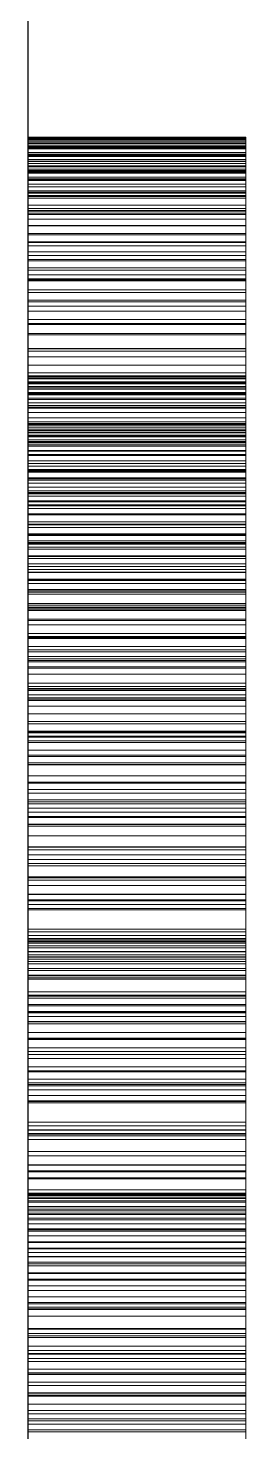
# Model space of a CAD drawing. Header units: millimetres. Extents: x 10 to 317, y 32 to 137.
# Drawn here: x 10 to 10.2, y 93.913 to 95.2 of the extents above; entities that cross this region are included whole.
import ezdxf

# ---------------------------------------------------------------- set-up
doc = ezdxf.new("R2010")
doc.units = ezdxf.units.MM
doc.linetypes.add('WP_HIDDEN', pattern=[2.3, 1.5, -0.8])
doc.layers.add('HIDDEN', color=7, linetype='WP_HIDDEN', lineweight=13)
doc.layers.add('VISIBLE', color=7, linetype='CONTINUOUS', lineweight=25)

msp = doc.modelspace()

# ---------------------------------------------------------------- linework, layer by layer
at = {"layer": 'HIDDEN', "ltscale": 0.5}
for p, q in [((10, 95.1), (10, 95.09933)), ((10, 95.09938), (10, 95.1)), ((10, 95.1), (10, 95.09891)), ((10, 95.09803), (10, 95.1)), ((10, 95.1), (10.2, 95.1)), ((10, 95.09751), (10, 95.09938)), ((10, 95.09938), (10.2, 95.09938)), ((10, 95.09933), (10, 95.09731)), ((10, 95.09933), (10.2, 95.09933)), ((10, 95.09891), (10, 95.09564)), ((10, 95.09891), (10.2, 95.09891)), ((10, 95.0921), (10, 95.09803)), ((10, 95.09803), (10.2, 95.09803)), ((10, 95.09439), (10, 95.09751)), ((10, 95.09751), (10.2, 95.09751)), ((10, 95.09731), (10, 95.09396)), ((10, 95.09731), (10.2, 95.09731)), ((10, 95.09564), (10, 95.09018)), ((10, 95.09564), (10.2, 95.09564)), ((10, 95.09003), (10, 95.09439)), ((10, 95.09439), (10.2, 95.09439)), ((10, 95.09396), (10, 95.08925)), ((10, 95.09396), (10.2, 95.09396)), ((10.2, 95.09933), (10.2, 95.1)), ((10.2, 95.1), (10.2, 95.09938)), ((10.2, 95.1), (10.2, 95.09803)), ((10.2, 95.09891), (10.2, 95.1)), ((10.2, 95.09938), (10.2, 95.09751)), ((10.2, 95.09731), (10.2, 95.09933)), ((10.2, 95.09564), (10.2, 95.09891)), ((10.2, 95.09803), (10.2, 95.0921)), ((10.2, 95.09751), (10.2, 95.09439)), ((10.2, 95.09396), (10.2, 95.09731)), ((10.2, 95.09018), (10.2, 95.09564)), ((10.2, 95.09439), (10.2, 95.09003)), ((10.2, 95.08925), (10.2, 95.09396)), ((10, 95.08223), (10, 95.0921)), ((10, 95.0921), (10.2, 95.0921)), ((10, 95.09118), (10, 93.69506)), ((10, 95.09118), (10, 92.93674)), ((10, 93.70681), (10, 95.09118)), ((10, 95.09118), (10, 94.00073)), ((10, 93.63627), (10, 95.09118)), ((10, 95.09118), (10, 93.67889)), ((10, 95.09118), (10, 95.0899)), ((10, 95.09118), (10, 95.08925)), ((10, 95.09118), (10.2, 95.09118)), ((10, 95.09018), (10, 95.08255)), ((10, 95.09018), (10.2, 95.09018)), ((10, 95.08443), (10, 95.09003)), ((10, 95.09003), (10.2, 95.09003)), ((10, 95.0899), (10, 95.08604)), ((10, 95.0899), (10.2, 95.0899)), ((10, 95.08925), (10, 95.08321)), ((10, 95.08925), (10, 95.08347)), ((10, 95.08925), (10.2, 95.08925)), ((10, 95.08604), (10, 95.07961)), ((10, 95.08604), (10.2, 95.08604)), ((10, 95.07758), (10, 95.08443)), ((10, 95.08443), (10.2, 95.08443)), ((10, 95.08347), (10, 95.07913)), ((10, 95.08347), (10.2, 95.08347)), ((10, 95.08321), (10, 95.07582)), ((10, 95.08321), (10.2, 95.08321)), ((10, 95.08255), (10, 95.07273)), ((10, 95.08255), (10.2, 95.08255)), ((10, 95.0684), (10, 95.08223)), ((10, 95.08223), (10.2, 95.08223)), ((10.2, 95.0921), (10.2, 95.08223)), ((10.2, 95.09118), (10.2, 93.69506)), ((10.2, 95.09118), (10.2, 92.93674)), ((10.2, 93.67889), (10.2, 95.09118)), ((10.2, 95.09118), (10.2, 93.70681)), ((10.2, 95.09118), (10.2, 93.63627)), ((10.2, 94.00073), (10.2, 95.09118)), ((10.2, 95.0899), (10.2, 95.09118)), ((10.2, 95.08925), (10.2, 95.09118)), ((10.2, 95.08255), (10.2, 95.09018)), ((10.2, 95.09003), (10.2, 95.08443)), ((10.2, 95.08604), (10.2, 95.0899)), ((10.2, 95.08321), (10.2, 95.08925)), ((10.2, 95.08347), (10.2, 95.08925)), ((10.2, 95.07961), (10.2, 95.08604)), ((10.2, 95.08443), (10.2, 95.07758)), ((10.2, 95.07913), (10.2, 95.08347)), ((10.2, 95.07582), (10.2, 95.08321)), ((10.2, 95.07273), (10.2, 95.08255)), ((10.2, 95.08223), (10.2, 95.0684)), ((10, 95.07961), (10, 95.07061)), ((10, 95.07961), (10.2, 95.07961)), ((10, 95.07913), (10, 95.07382)), ((10, 95.07913), (10.2, 95.07913)), ((10, 95.06948), (10, 95.07758)), ((10, 95.07758), (10.2, 95.07758)), ((10, 95.07582), (10, 95.06709)), ((10, 95.07582), (10.2, 95.07582)), ((10, 95.07382), (10, 95.06755)), ((10, 95.07382), (10.2, 95.07382)), ((10, 95.07273), (10, 95.06073)), ((10, 95.07273), (10.2, 95.07273)), ((10, 95.07061), (10, 95.06325)), ((10, 95.07061), (10.2, 95.07061)), ((10, 95.06014), (10, 95.06948)), ((10, 95.06948), (10.2, 95.06948)), ((10, 95.05063), (10, 95.0684)), ((10, 95.0684), (10.2, 95.0684)), ((10, 95.06755), (10, 95.06032)), ((10, 95.06755), (10.2, 95.06755)), ((10.2, 95.07061), (10.2, 95.07961)), ((10.2, 95.07382), (10.2, 95.07913)), ((10.2, 95.07758), (10.2, 95.06948)), ((10.2, 95.06709), (10.2, 95.07582)), ((10.2, 95.06755), (10.2, 95.07382)), ((10.2, 95.06073), (10.2, 95.07273)), ((10.2, 95.06325), (10.2, 95.07061)), ((10.2, 95.06948), (10.2, 95.06014)), ((10.2, 95.0684), (10.2, 95.05063)), ((10.2, 95.06032), (10.2, 95.06755)), ((10, 95.06709), (10, 95.05701)), ((10, 95.06709), (10.2, 95.06709)), ((10, 95.06325), (10, 95.0544)), ((10, 95.06325), (10.2, 95.06325)), ((10, 95.06179), (10, 94.80902)), ((10, 93.95518), (10, 95.06179)), ((10, 95.06179), (10.2, 95.06179)), ((10, 95.06073), (10, 95.04655)), ((10, 95.06073), (10.2, 95.06073)), ((10, 95.06032), (10, 95.04859)), ((10, 95.06032), (10.2, 95.06032)), ((10, 95.04955), (10, 95.06014)), ((10, 95.06014), (10.2, 95.06014)), ((10, 95.05701), (10, 95.0456)), ((10, 95.05701), (10.2, 95.05701)), ((10.2, 95.05701), (10.2, 95.06709)), ((10.2, 95.0544), (10.2, 95.06325)), ((10.2, 95.06179), (10.2, 93.95518)), ((10.2, 94.80902), (10.2, 95.06179)), ((10.2, 95.04655), (10.2, 95.06073)), ((10.2, 95.04859), (10.2, 95.06032)), ((10.2, 95.06014), (10.2, 95.04955)), ((10.2, 95.0456), (10.2, 95.05701)), ((10, 95.0544), (10, 95.04405)), ((10, 95.0544), (10.2, 95.0544)), ((10, 95.02891), (10, 95.05063)), ((10, 95.05063), (10.2, 95.05063)), ((10, 95.03771), (10, 95.04955)), ((10, 95.04955), (10.2, 95.04955)), ((10, 95.04859), (10, 95.03469)), ((10, 95.04859), (10.2, 95.04859)), ((10, 95.04655), (10, 95.03019)), ((10, 95.04655), (10.2, 95.04655)), ((10, 95.0456), (10, 95.03283)), ((10, 95.0456), (10.2, 95.0456)), ((10, 95.04405), (10, 95.03221)), ((10, 95.04405), (10.2, 95.04405)), ((10.2, 95.04405), (10.2, 95.0544)), ((10.2, 95.05063), (10.2, 95.02891)), ((10.2, 95.04955), (10.2, 95.03771)), ((10.2, 95.03469), (10.2, 95.04859)), ((10.2, 95.03019), (10.2, 95.04655)), ((10.2, 95.03283), (10.2, 95.0456)), ((10.2, 95.03221), (10.2, 95.04405)), ((10, 95.02463), (10, 95.03771)), ((10, 95.03771), (10.2, 95.03771)), ((10, 95.03469), (10, 95.01864)), ((10, 95.03469), (10.2, 95.03469)), ((10, 95.03283), (10, 95.01873)), ((10, 95.03283), (10.2, 95.03283)), ((10, 95.03221), (10, 95.01888)), ((10, 95.03221), (10.2, 95.03221)), ((10, 95.03019), (10, 95.01178)), ((10, 95.03019), (10.2, 95.03019)), ((10, 95.00324), (10, 95.02891)), ((10, 95.02891), (10.2, 95.02891)), ((10.2, 95.03771), (10.2, 95.02463)), ((10.2, 95.01864), (10.2, 95.03469)), ((10.2, 95.01873), (10.2, 95.03283)), ((10.2, 95.01888), (10.2, 95.03221)), ((10.2, 95.01178), (10.2, 95.03019)), ((10.2, 95.02891), (10.2, 95.00324)), ((10, 95.01031), (10, 95.02463)), ((10, 95.02463), (10.2, 95.02463)), ((10, 95.01888), (10, 95.00406)), ((10, 95.01888), (10.2, 95.01888)), ((10, 95.01873), (10, 95.00328)), ((10, 95.01873), (10.2, 95.01873)), ((10, 95.01864), (10, 95.00043)), ((10, 95.01864), (10.2, 95.01864)), ((10.2, 95.02463), (10.2, 95.01031)), ((10.2, 95.00406), (10.2, 95.01888)), ((10.2, 95.00328), (10.2, 95.01873)), ((10.2, 95.00043), (10.2, 95.01864)), ((10, 95.01178), (10, 94.99143)), ((10, 95.01178), (10.2, 95.01178)), ((10, 94.99474), (10, 95.01031)), ((10, 95.01031), (10.2, 95.01031)), ((10, 95.00406), (10, 94.98775)), ((10, 95.00406), (10.2, 95.00406)), ((10, 95.00328), (10, 94.98649)), ((10, 95.00328), (10.2, 95.00328)), ((10, 94.97361), (10, 95.00324)), ((10, 95.00324), (10.2, 95.00324)), ((10.2, 94.99143), (10.2, 95.01178)), ((10.2, 95.01031), (10.2, 94.99474)), ((10.2, 94.98775), (10.2, 95.00406)), ((10.2, 94.98649), (10.2, 95.00328)), ((10.2, 95.00324), (10.2, 94.97361)), ((10, 95.00043), (10, 94.98007)), ((10, 95.00043), (10.2, 95.00043)), ((10, 94.97792), (10, 94.99474)), ((10, 94.99474), (10.2, 94.99474)), ((10, 94.99143), (10, 94.96916)), ((10, 94.99143), (10.2, 94.99143)), ((10.2, 94.98007), (10.2, 95.00043)), ((10.2, 94.99474), (10.2, 94.97792)), ((10.2, 94.96916), (10.2, 94.99143)), ((10, 94.98775), (10, 94.96994)), ((10, 94.98775), (10.2, 94.98775)), ((10, 94.98649), (10, 94.96836)), ((10, 94.98649), (10.2, 94.98649)), ((10, 94.98007), (10, 94.95754)), ((10, 94.98007), (10.2, 94.98007)), ((10, 94.95986), (10, 94.97792)), ((10, 94.97792), (10.2, 94.97792)), ((10.2, 94.96994), (10.2, 94.98775)), ((10.2, 94.96836), (10.2, 94.98649)), ((10.2, 94.95754), (10.2, 94.98007)), ((10.2, 94.97792), (10.2, 94.95986)), ((10, 94.94035), (10, 94.97361)), ((10, 94.97361), (10.2, 94.97361)), ((10, 94.96994), (10, 94.95046)), ((10, 94.96994), (10.2, 94.96994)), ((10, 94.96916), (10, 94.94496)), ((10, 94.96916), (10.2, 94.96916)), ((10, 94.96836), (10, 94.94888)), ((10, 94.96836), (10.2, 94.96836)), ((10.2, 94.97361), (10.2, 94.94035)), ((10.2, 94.95046), (10.2, 94.96994)), ((10.2, 94.94496), (10.2, 94.96916)), ((10.2, 94.94888), (10.2, 94.96836)), ((10, 94.94055), (10, 94.95986)), ((10, 94.95986), (10.2, 94.95986)), ((10, 94.95754), (10, 94.93286)), ((10, 94.95754), (10.2, 94.95754)), ((10.2, 94.95986), (10.2, 94.94055)), ((10.2, 94.93286), (10.2, 94.95754)), ((10, 94.95046), (10, 94.92911)), ((10, 94.95046), (10.2, 94.95046)), ((10, 94.94888), (10, 94.92806)), ((10, 94.94888), (10.2, 94.94888)), ((10, 94.94496), (10, 94.91883)), ((10, 94.94496), (10.2, 94.94496)), ((10, 94.92005), (10, 94.94055)), ((10, 94.94055), (10.2, 94.94055)), ((10, 94.90376), (10, 94.94035)), ((10, 94.94035), (10.2, 94.94035)), ((10.2, 94.92911), (10.2, 94.95046)), ((10.2, 94.92806), (10.2, 94.94888)), ((10.2, 94.91883), (10.2, 94.94496)), ((10.2, 94.94055), (10.2, 94.92005)), ((10.2, 94.94035), (10.2, 94.90376)), ((10, 94.93286), (10, 94.90601)), ((10, 94.93286), (10.2, 94.93286)), ((10, 94.92911), (10, 94.90591)), ((10, 94.92911), (10.2, 94.92911)), ((10, 94.92806), (10, 94.90624)), ((10, 94.92806), (10.2, 94.92806)), ((10.2, 94.90601), (10.2, 94.93286)), ((10.2, 94.90591), (10.2, 94.92911)), ((10.2, 94.90624), (10.2, 94.92806)), ((10, 94.89842), (10, 94.92005)), ((10, 94.92005), (10.2, 94.92005)), ((10, 94.91883), (10, 94.89076)), ((10, 94.91883), (10.2, 94.91883)), ((10.2, 94.92005), (10.2, 94.89842)), ((10.2, 94.89076), (10.2, 94.91883)), ((10, 94.90624), (10, 94.88378)), ((10, 94.90624), (10.2, 94.90624)), ((10, 94.90601), (10, 94.86876)), ((10, 94.90601), (10.2, 94.90601)), ((10, 94.90591), (10, 94.88085)), ((10, 94.90591), (10.2, 94.90591)), ((10, 94.86384), (10, 94.90376)), ((10, 94.90376), (10.2, 94.90376)), ((10.2, 94.88378), (10.2, 94.90624)), ((10.2, 94.86876), (10.2, 94.90601)), ((10.2, 94.88085), (10.2, 94.90591)), ((10.2, 94.90376), (10.2, 94.86384)), ((10, 94.87566), (10, 94.89842)), ((10, 94.89842), (10.2, 94.89842)), ((10, 94.89076), (10, 94.86078)), ((10, 94.89076), (10.2, 94.89076)), ((10.2, 94.89842), (10.2, 94.87566)), ((10.2, 94.86078), (10.2, 94.89076)), ((10, 94.88378), (10, 94.86068)), ((10, 94.88378), (10.2, 94.88378)), ((10, 94.88103), (10, 94.87924)), ((10, 94.87934), (10, 94.88103)), ((10, 94.88103), (10.2, 94.88103)), ((10, 94.88103), (10, 94.88043)), ((10, 94.88035), (10, 94.88103)), ((10, 94.88085), (10, 94.85392)), ((10, 94.88085), (10.2, 94.88085)), ((10, 94.88043), (10, 94.87862)), ((10, 94.88043), (10.2, 94.88043)), ((10, 94.88035), (10.2, 94.88035)), ((10, 94.8783), (10, 94.88035)), ((10, 94.87428), (10, 94.87934)), ((10, 94.87934), (10.2, 94.87934)), ((10, 94.87924), (10, 94.87386)), ((10, 94.87924), (10.2, 94.87924)), ((10, 94.87862), (10, 94.8756)), ((10, 94.87862), (10.2, 94.87862)), ((10, 94.8783), (10.2, 94.8783)), ((10, 94.87488), (10, 94.8783)), ((10, 94.85177), (10, 94.87566)), ((10, 94.87566), (10.2, 94.87566)), ((10, 94.8756), (10, 94.87138)), ((10, 94.8756), (10.2, 94.8756)), ((10, 94.87488), (10.2, 94.87488)), ((10, 94.8701), (10, 94.87488)), ((10.2, 94.86068), (10.2, 94.88378)), ((10.2, 94.88103), (10.2, 94.87934)), ((10.2, 94.87924), (10.2, 94.88103)), ((10.2, 94.88043), (10.2, 94.88103)), ((10.2, 94.88103), (10.2, 94.88035)), ((10.2, 94.85392), (10.2, 94.88085)), ((10.2, 94.87862), (10.2, 94.88043)), ((10.2, 94.88035), (10.2, 94.8783)), ((10.2, 94.87934), (10.2, 94.87428)), ((10.2, 94.87386), (10.2, 94.87924)), ((10.2, 94.8756), (10.2, 94.87862)), ((10.2, 94.8783), (10.2, 94.87488)), ((10.2, 94.87566), (10.2, 94.85177)), ((10.2, 94.87138), (10.2, 94.8756)), ((10.2, 94.87488), (10.2, 94.8701)), ((10, 94.86584), (10, 94.87428)), ((10, 94.87428), (10.2, 94.87428)), ((10, 94.87386), (10, 94.86491)), ((10, 94.87386), (10.2, 94.87386)), ((10, 94.87138), (10, 94.86596)), ((10, 94.87138), (10.2, 94.87138)), ((10, 94.8701), (10.2, 94.8701)), ((10, 94.86395), (10, 94.8701)), ((10, 94.86876), (10, 94.829)), ((10, 94.86876), (10.2, 94.86876)), ((10, 94.86596), (10, 94.85933)), ((10, 94.86596), (10.2, 94.86596)), ((10, 94.85402), (10, 94.86584)), ((10, 94.86584), (10.2, 94.86584)), ((10, 94.86491), (10, 94.85237)), ((10, 94.86491), (10.2, 94.86491)), ((10, 94.86395), (10.2, 94.86395)), ((10, 94.85644), (10, 94.86395)), ((10, 94.82059), (10, 94.86384)), ((10, 94.86384), (10.2, 94.86384)), ((10.2, 94.87428), (10.2, 94.86584)), ((10.2, 94.86491), (10.2, 94.87386)), ((10.2, 94.86596), (10.2, 94.87138)), ((10.2, 94.8701), (10.2, 94.86395)), ((10.2, 94.829), (10.2, 94.86876)), ((10.2, 94.85933), (10.2, 94.86596)), ((10.2, 94.86584), (10.2, 94.85402)), ((10.2, 94.85237), (10.2, 94.86491)), ((10.2, 94.86395), (10.2, 94.85644)), ((10.2, 94.86384), (10.2, 94.82059)), ((10, 94.86078), (10, 94.82886)), ((10, 94.86078), (10.2, 94.86078)), ((10, 94.86068), (10, 94.83694)), ((10, 94.86068), (10.2, 94.86068)), ((10, 94.85933), (10, 94.85149)), ((10, 94.85933), (10.2, 94.85933)), ((10, 94.85644), (10.2, 94.85644)), ((10, 94.84756), (10, 94.85644)), ((10, 94.83883), (10, 94.85402)), ((10, 94.85402), (10.2, 94.85402)), ((10, 94.85392), (10, 94.82514)), ((10, 94.85392), (10.2, 94.85392)), ((10, 94.85237), (10, 94.83625)), ((10, 94.85237), (10.2, 94.85237)), ((10, 94.82675), (10, 94.85177)), ((10, 94.85177), (10.2, 94.85177)), ((10, 94.85149), (10, 94.84245)), ((10, 94.85149), (10.2, 94.85149)), ((10.2, 94.82886), (10.2, 94.86078)), ((10.2, 94.83694), (10.2, 94.86068)), ((10.2, 94.85149), (10.2, 94.85933)), ((10.2, 94.85644), (10.2, 94.84756)), ((10.2, 94.85402), (10.2, 94.83883)), ((10.2, 94.82514), (10.2, 94.85392)), ((10.2, 94.83625), (10.2, 94.85237)), ((10.2, 94.85177), (10.2, 94.82675)), ((10.2, 94.84245), (10.2, 94.85149)), ((10, 94.84756), (10.2, 94.84756)), ((10, 94.83731), (10, 94.84756)), ((10, 94.84245), (10, 94.8322)), ((10, 94.84245), (10.2, 94.84245)), ((10, 94.82027), (10, 94.83883)), ((10, 94.83883), (10.2, 94.83883)), ((10, 94.83731), (10.2, 94.83731)), ((10, 94.82569), (10, 94.83731)), ((10, 94.83694), (10, 94.81255)), ((10, 94.83694), (10.2, 94.83694)), ((10, 94.83694), (10, 94.06687)), ((10, 94.83575), (10, 94.83694)), ((10, 94.83694), (10, 93.19098)), ((10, 94.83625), (10, 94.83694)), ((10, 94.83625), (10, 94.81655)), ((10, 94.83625), (10.2, 94.83625)), ((10, 94.83419), (10, 94.83625)), ((10, 94.83575), (10.2, 94.83575)), ((10, 94.83216), (10, 94.83575)), ((10.2, 94.84756), (10.2, 94.83731)), ((10.2, 94.8322), (10.2, 94.84245)), ((10.2, 94.83883), (10.2, 94.82027)), ((10.2, 94.83731), (10.2, 94.82569)), ((10.2, 94.81255), (10.2, 94.83694)), ((10.2, 94.06687), (10.2, 94.83694)), ((10.2, 94.83694), (10.2, 94.83575)), ((10.2, 93.19098), (10.2, 94.83694)), ((10.2, 94.83694), (10.2, 94.83625)), ((10.2, 94.81655), (10.2, 94.83625)), ((10.2, 94.83625), (10.2, 94.83419)), ((10.2, 94.83575), (10.2, 94.83216)), ((10, 94.83419), (10.2, 94.83419)), ((10, 94.83074), (10, 94.83419)), ((10, 94.8322), (10, 94.82075)), ((10, 94.8322), (10.2, 94.8322)), ((10, 94.83216), (10.2, 94.83216)), ((10, 94.82619), (10, 94.83216)), ((10, 94.83106), (10, 94.69365)), ((10, 94.74436), (10, 94.83106)), ((10, 94.83106), (10.2, 94.83106)), ((10, 94.83074), (10.2, 94.83074)), ((10, 94.82592), (10, 94.83074)), ((10, 94.829), (10, 94.78673)), ((10, 94.829), (10.2, 94.829)), ((10, 94.82886), (10, 94.79508)), ((10, 94.82886), (10.2, 94.82886)), ((10, 94.8006), (10, 94.82675)), ((10, 94.82675), (10.2, 94.82675)), ((10, 94.82619), (10.2, 94.82619)), ((10, 94.82231), (10, 94.82619)), ((10, 94.82592), (10.2, 94.82592)), ((10, 94.81972), (10, 94.82592)), ((10, 94.82569), (10.2, 94.82569)), ((10, 94.81272), (10, 94.82569)), ((10, 94.82514), (10, 94.79449)), ((10, 94.82514), (10.2, 94.82514)), ((10.2, 94.83419), (10.2, 94.83074)), ((10.2, 94.82075), (10.2, 94.8322)), ((10.2, 94.83216), (10.2, 94.82619)), ((10.2, 94.69365), (10.2, 94.83106)), ((10.2, 94.83106), (10.2, 94.74436)), ((10.2, 94.83074), (10.2, 94.82592)), ((10.2, 94.78673), (10.2, 94.829)), ((10.2, 94.79508), (10.2, 94.82886)), ((10.2, 94.82675), (10.2, 94.8006)), ((10.2, 94.82619), (10.2, 94.82231)), ((10.2, 94.82592), (10.2, 94.81972)), ((10.2, 94.82569), (10.2, 94.81272)), ((10.2, 94.79449), (10.2, 94.82514)), ((10, 94.82231), (10.2, 94.82231)), ((10, 94.81784), (10, 94.82231)), ((10, 94.82075), (10, 94.80809)), ((10, 94.82075), (10.2, 94.82075)), ((10, 94.77401), (10, 94.82059)), ((10, 94.82059), (10.2, 94.82059)), ((10, 94.79833), (10, 94.82027)), ((10, 94.82027), (10.2, 94.82027)), ((10, 94.81972), (10.2, 94.81972)), ((10, 94.81214), (10, 94.81972)), ((10, 94.81784), (10.2, 94.81784)), ((10, 94.8091), (10, 94.81784)), ((10, 94.81655), (10, 94.79327)), ((10, 94.81655), (10.2, 94.81655)), ((10, 94.81272), (10.2, 94.81272)), ((10, 94.79837), (10, 94.81272)), ((10, 94.81255), (10, 94.78753)), ((10, 94.81255), (10.2, 94.81255)), ((10, 94.81214), (10.2, 94.81214)), ((10, 94.80319), (10, 94.81214)), ((10.2, 94.82231), (10.2, 94.81784)), ((10.2, 94.80809), (10.2, 94.82075)), ((10.2, 94.82059), (10.2, 94.77401)), ((10.2, 94.82027), (10.2, 94.79833)), ((10.2, 94.81972), (10.2, 94.81214)), ((10.2, 94.81784), (10.2, 94.8091)), ((10.2, 94.79327), (10.2, 94.81655)), ((10.2, 94.81272), (10.2, 94.79837)), ((10.2, 94.78753), (10.2, 94.81255)), ((10.2, 94.81214), (10.2, 94.80319)), ((10, 94.8091), (10.2, 94.8091)), ((10, 94.79832), (10, 94.8091)), ((10, 94.80902), (10, 94.22999)), ((10, 94.80902), (10.2, 94.80902)), ((10, 94.80809), (10, 94.79423)), ((10, 94.80809), (10.2, 94.80809)), ((10, 94.80319), (10.2, 94.80319)), ((10, 94.79285), (10, 94.80319)), ((10, 94.77332), (10, 94.8006)), ((10, 94.8006), (10.2, 94.8006)), ((10, 94.79837), (10.2, 94.79837)), ((10, 94.78266), (10, 94.79837)), ((10, 94.77301), (10, 94.79833)), ((10, 94.79833), (10.2, 94.79833)), ((10, 94.79832), (10.2, 94.79832)), ((10, 94.78549), (10, 94.79832)), ((10.2, 94.8091), (10.2, 94.79832)), ((10.2, 94.22999), (10.2, 94.80902)), ((10.2, 94.79423), (10.2, 94.80809)), ((10.2, 94.80319), (10.2, 94.79285)), ((10.2, 94.8006), (10.2, 94.77332)), ((10.2, 94.79837), (10.2, 94.78266)), ((10.2, 94.79833), (10.2, 94.77301)), ((10.2, 94.79832), (10.2, 94.78549)), ((10, 94.79508), (10, 94.75951)), ((10, 94.79508), (10.2, 94.79508)), ((10, 94.79449), (10, 94.76199)), ((10, 94.79449), (10.2, 94.79449)), ((10, 94.79423), (10, 94.77916)), ((10, 94.79423), (10.2, 94.79423)), ((10, 94.79327), (10, 94.7664)), ((10, 94.79327), (10.2, 94.79327)), ((10, 94.79285), (10.2, 94.79285)), ((10, 94.77555), (10, 94.79285)), ((10, 94.78753), (10, 94.76185)), ((10, 94.78753), (10.2, 94.78753)), ((10, 94.78673), (10, 94.74197)), ((10, 94.78673), (10.2, 94.78673)), ((10, 94.78549), (10.2, 94.78549)), ((10, 94.77062), (10, 94.78549)), ((10.2, 94.75951), (10.2, 94.79508)), ((10.2, 94.76199), (10.2, 94.79449)), ((10.2, 94.77916), (10.2, 94.79423)), ((10.2, 94.7664), (10.2, 94.79327)), ((10.2, 94.79285), (10.2, 94.77555)), ((10.2, 94.76185), (10.2, 94.78753)), ((10.2, 94.74197), (10.2, 94.78673)), ((10.2, 94.78549), (10.2, 94.77062)), ((10, 94.78266), (10.2, 94.78266)), ((10, 94.76558), (10, 94.78266)), ((10, 94.77916), (10, 94.76289)), ((10, 94.77916), (10.2, 94.77916)), ((10, 94.77555), (10.2, 94.77555)), ((10, 94.7545), (10, 94.77555)), ((10, 94.7241), (10, 94.77401)), ((10, 94.77401), (10.2, 94.77401)), ((10, 94.74491), (10, 94.77332)), ((10, 94.77332), (10.2, 94.77332)), ((10, 94.74524), (10, 94.77301)), ((10, 94.77301), (10.2, 94.77301)), ((10.2, 94.78266), (10.2, 94.76558)), ((10.2, 94.76289), (10.2, 94.77916)), ((10.2, 94.77555), (10.2, 94.7545)), ((10.2, 94.77401), (10.2, 94.7241)), ((10.2, 94.77332), (10.2, 94.74491)), ((10.2, 94.77301), (10.2, 94.74524)), ((10, 94.77062), (10.2, 94.77062)), ((10, 94.75371), (10, 94.77062)), ((10, 94.7664), (10, 94.73636)), ((10, 94.7664), (10.2, 94.7664)), ((10, 94.76558), (10.2, 94.76558)), ((10, 94.74713), (10, 94.76558)), ((10, 94.76289), (10, 94.72672)), ((10, 94.76289), (10.2, 94.76289)), ((10, 94.76199), (10, 94.72814)), ((10, 94.76199), (10.2, 94.76199)), ((10, 94.76185), (10, 94.73554)), ((10, 94.76185), (10.2, 94.76185)), ((10, 94.75951), (10, 94.72215)), ((10, 94.75951), (10.2, 94.75951)), ((10.2, 94.77062), (10.2, 94.75371)), ((10.2, 94.73636), (10.2, 94.7664)), ((10.2, 94.76558), (10.2, 94.74713)), ((10.2, 94.72672), (10.2, 94.76289)), ((10.2, 94.72814), (10.2, 94.76199)), ((10.2, 94.73554), (10.2, 94.76185)), ((10.2, 94.72215), (10.2, 94.75951)), ((10, 94.7545), (10.2, 94.7545)), ((10, 94.72972), (10, 94.7545)), ((10, 94.75371), (10.2, 94.75371)), ((10, 94.73476), (10, 94.75371)), ((10, 94.74713), (10.2, 94.74713)), ((10, 94.72732), (10, 94.74713)), ((10.2, 94.7545), (10.2, 94.72972)), ((10.2, 94.75371), (10.2, 94.73476)), ((10.2, 94.74713), (10.2, 94.72732)), ((10, 94.71593), (10, 94.74524)), ((10, 94.74524), (10.2, 94.74524)), ((10, 94.71536), (10, 94.74491)), ((10, 94.74491), (10.2, 94.74491)), ((10, 94.57829), (10, 94.74436)), ((10, 94.74436), (10.2, 94.74436)), ((10, 94.74197), (10, 94.6947)), ((10, 94.74197), (10.2, 94.74197)), ((10, 94.73636), (10, 94.70357)), ((10, 94.73636), (10.2, 94.73636)), ((10, 94.73554), (10, 94.70858)), ((10, 94.73554), (10.2, 94.73554)), ((10, 94.73476), (10.2, 94.73476)), ((10, 94.71376), (10, 94.73476)), ((10.2, 94.74524), (10.2, 94.71593)), ((10.2, 94.74491), (10.2, 94.71536)), ((10.2, 94.74436), (10.2, 94.57829)), ((10.2, 94.6947), (10.2, 94.74197)), ((10.2, 94.70357), (10.2, 94.73636)), ((10.2, 94.70858), (10.2, 94.73554)), ((10.2, 94.73476), (10.2, 94.71376)), ((10, 94.72972), (10.2, 94.72972)), ((10, 94.70119), (10, 94.72972)), ((10, 94.72814), (10, 94.69347)), ((10, 94.72814), (10.2, 94.72814)), ((10, 94.72732), (10.2, 94.72732)), ((10, 94.70615), (10, 94.72732)), ((10, 94.72672), (10, 94.7008)), ((10, 94.72672), (10.2, 94.72672)), ((10, 94.67086), (10, 94.7241)), ((10, 94.7241), (10.2, 94.7241)), ((10, 94.72215), (10, 94.683)), ((10, 94.72215), (10.2, 94.72215)), ((10.2, 94.72972), (10.2, 94.70119)), ((10.2, 94.69347), (10.2, 94.72814)), ((10.2, 94.72732), (10.2, 94.70615)), ((10.2, 94.7008), (10.2, 94.72672)), ((10.2, 94.7241), (10.2, 94.67086)), ((10.2, 94.683), (10.2, 94.72215)), ((10, 94.68508), (10, 94.71593)), ((10, 94.71593), (10.2, 94.71593)), ((10, 94.68469), (10, 94.71536)), ((10, 94.71536), (10.2, 94.71536)), ((10, 94.71376), (10.2, 94.71376)), ((10, 94.69071), (10, 94.71376)), ((10, 94.70858), (10, 94.68098)), ((10, 94.70858), (10.2, 94.70858)), ((10.2, 94.71593), (10.2, 94.68508)), ((10.2, 94.71536), (10.2, 94.68469)), ((10.2, 94.71376), (10.2, 94.69071)), ((10.2, 94.68098), (10.2, 94.70858)), ((10, 94.70615), (10.2, 94.70615)), ((10, 94.68289), (10, 94.70615)), ((10, 94.70357), (10, 94.66803)), ((10, 94.70357), (10.2, 94.70357)), ((10, 94.70119), (10.2, 94.70119)), ((10, 94.66891), (10, 94.70119)), ((10, 94.7008), (10, 94.67228)), ((10, 94.7008), (10.2, 94.7008)), ((10, 94.6947), (10, 94.64493)), ((10, 94.6947), (10.2, 94.6947)), ((10.2, 94.70615), (10.2, 94.68289)), ((10.2, 94.66803), (10.2, 94.70357)), ((10.2, 94.70119), (10.2, 94.66891)), ((10.2, 94.67228), (10.2, 94.7008)), ((10.2, 94.64493), (10.2, 94.6947)), ((10, 94.69365), (10, 94.57829)), ((10, 94.69365), (10.2, 94.69365)), ((10, 94.69347), (10, 94.65797)), ((10, 94.69347), (10.2, 94.69347)), ((10, 94.69071), (10.2, 94.69071)), ((10, 94.66604), (10, 94.69071)), ((10, 94.65269), (10, 94.68508)), ((10, 94.68508), (10.2, 94.68508)), ((10, 94.65288), (10, 94.68469)), ((10, 94.68469), (10.2, 94.68469)), ((10, 94.683), (10, 94.64206)), ((10, 94.683), (10.2, 94.683)), ((10, 94.68289), (10.2, 94.68289)), ((10, 94.65684), (10, 94.68289)), ((10.2, 94.57829), (10.2, 94.69365)), ((10.2, 94.65797), (10.2, 94.69347)), ((10.2, 94.69071), (10.2, 94.66604)), ((10.2, 94.68508), (10.2, 94.65269)), ((10.2, 94.68469), (10.2, 94.65288)), ((10.2, 94.64206), (10.2, 94.683)), ((10.2, 94.68289), (10.2, 94.65684)), ((10, 94.68098), (10, 94.65273)), ((10, 94.68098), (10.2, 94.68098)), ((10, 94.67228), (10, 94.64114)), ((10, 94.67228), (10.2, 94.67228)), ((10, 94.6143), (10, 94.67086)), ((10, 94.67086), (10.2, 94.67086)), ((10, 94.66891), (10.2, 94.66891)), ((10, 94.63289), (10, 94.66891)), ((10.2, 94.65273), (10.2, 94.68098)), ((10.2, 94.64114), (10.2, 94.67228)), ((10.2, 94.67086), (10.2, 94.6143)), ((10.2, 94.66891), (10.2, 94.63289)), ((10, 94.66803), (10, 94.62973)), ((10, 94.66803), (10.2, 94.66803)), ((10, 94.66647), (10, 93.69506)), ((10, 94.66647), (10.2, 94.66647)), ((10, 94.66604), (10.2, 94.66604)), ((10, 94.64015), (10, 94.66604)), ((10, 94.65797), (10, 94.62164)), ((10, 94.65797), (10.2, 94.65797)), ((10, 94.65684), (10.2, 94.65684)), ((10, 94.62801), (10, 94.65684)), ((10.2, 94.62973), (10.2, 94.66803)), ((10.2, 93.69506), (10.2, 94.66647)), ((10.2, 94.66604), (10.2, 94.64015)), ((10.2, 94.62164), (10.2, 94.65797)), ((10.2, 94.65684), (10.2, 94.62801)), ((10, 94.61994), (10, 94.65288)), ((10, 94.65288), (10.2, 94.65288)), ((10, 94.65273), (10, 94.62385)), ((10, 94.65273), (10.2, 94.65273)), ((10, 94.61876), (10, 94.65269)), ((10, 94.65269), (10.2, 94.65269)), ((10, 94.64493), (10, 94.59265)), ((10, 94.64493), (10.2, 94.64493)), ((10.2, 94.65288), (10.2, 94.61994)), ((10.2, 94.62385), (10.2, 94.65273)), ((10.2, 94.65269), (10.2, 94.61876)), ((10.2, 94.59265), (10.2, 94.64493)), ((10, 94.64206), (10, 94.59932)), ((10, 94.64206), (10.2, 94.64206)), ((10, 94.64114), (10, 94.60741)), ((10, 94.64114), (10.2, 94.64114)), ((10, 94.64015), (10.2, 94.64015)), ((10, 94.61304), (10, 94.64015)), ((10, 94.63289), (10.2, 94.63289)), ((10, 94.59314), (10, 94.63289)), ((10, 94.62973), (10, 94.58867)), ((10, 94.62973), (10.2, 94.62973)), ((10.2, 94.59932), (10.2, 94.64206)), ((10.2, 94.60741), (10.2, 94.64114)), ((10.2, 94.64015), (10.2, 94.61304)), ((10.2, 94.63289), (10.2, 94.59314)), ((10.2, 94.58867), (10.2, 94.62973)), ((10, 94.62801), (10.2, 94.62801)), ((10, 94.59638), (10, 94.62801)), ((10, 94.62385), (10, 94.59432)), ((10, 94.62385), (10.2, 94.62385)), ((10, 94.62164), (10, 94.58449)), ((10, 94.62164), (10.2, 94.62164)), ((10, 94.58588), (10, 94.61994)), ((10, 94.61994), (10.2, 94.61994)), ((10, 94.5833), (10, 94.61876)), ((10, 94.61876), (10.2, 94.61876)), ((10.2, 94.62801), (10.2, 94.59638)), ((10.2, 94.59432), (10.2, 94.62385)), ((10.2, 94.58449), (10.2, 94.62164)), ((10.2, 94.61994), (10.2, 94.58588)), ((10.2, 94.61876), (10.2, 94.5833)), ((10, 94.55373), (10, 94.6143)), ((10, 94.6143), (10.2, 94.6143)), ((10, 94.61304), (10.2, 94.61304)), ((10, 94.58472), (10, 94.61304)), ((10, 94.60741), (10, 94.57106)), ((10, 94.60741), (10.2, 94.60741)), ((10.2, 94.6143), (10.2, 94.55373)), ((10.2, 94.61304), (10.2, 94.58472)), ((10.2, 94.57106), (10.2, 94.60741)), ((10, 94.59932), (10, 94.5548)), ((10, 94.59932), (10.2, 94.59932)), ((10, 94.59638), (10.2, 94.59638)), ((10, 94.56197), (10, 94.59638)), ((10, 94.59432), (10, 94.56414)), ((10, 94.59432), (10.2, 94.59432)), ((10, 94.59314), (10.2, 94.59314)), ((10, 94.54963), (10, 94.59314)), ((10, 94.59265), (10, 94.53788)), ((10, 94.59265), (10.2, 94.59265)), ((10.2, 94.5548), (10.2, 94.59932)), ((10.2, 94.59638), (10.2, 94.56197)), ((10.2, 94.56414), (10.2, 94.59432)), ((10.2, 94.59314), (10.2, 94.54963)), ((10.2, 94.53788), (10.2, 94.59265)), ((10, 94.58867), (10, 94.54486)), ((10, 94.58867), (10.2, 94.58867)), ((10, 94.55068), (10, 94.58588)), ((10, 94.58588), (10.2, 94.58588)), ((10, 94.58472), (10.2, 94.58472)), ((10, 94.55518), (10, 94.58472)), ((10, 94.58449), (10, 94.54651)), ((10, 94.58449), (10.2, 94.58449)), ((10, 94.54629), (10, 94.5833)), ((10, 94.5833), (10.2, 94.5833)), ((10, 94.57829), (10, 92.93674)), ((10, 94.57829), (10.2, 94.57829)), ((10.2, 94.54486), (10.2, 94.58867)), ((10.2, 94.58588), (10.2, 94.55068)), ((10.2, 94.58472), (10.2, 94.55518)), ((10.2, 94.54651), (10.2, 94.58449)), ((10.2, 94.5833), (10.2, 94.54629)), ((10.2, 92.93674), (10.2, 94.57829)), ((10, 94.57106), (10, 94.53211)), ((10, 94.57106), (10.2, 94.57106)), ((10.2, 94.53211), (10.2, 94.57106)), ((10, 94.56414), (10, 94.53333)), ((10, 94.56414), (10.2, 94.56414)), ((10, 94.56197), (10.2, 94.56197)), ((10, 94.52476), (10, 94.56197)), ((10, 94.55518), (10.2, 94.55518)), ((10, 94.52442), (10, 94.55518)), ((10, 94.5548), (10, 94.50848)), ((10, 94.5548), (10.2, 94.5548)), ((10, 94.48851), (10, 94.55373)), ((10, 94.55373), (10.2, 94.55373)), ((10.2, 94.53333), (10.2, 94.56414)), ((10.2, 94.56197), (10.2, 94.52476)), ((10.2, 94.55518), (10.2, 94.52442)), ((10.2, 94.50848), (10.2, 94.5548)), ((10.2, 94.55373), (10.2, 94.48851)), ((10, 94.51435), (10, 94.55068)), ((10, 94.55068), (10.2, 94.55068)), ((10, 94.54963), (10.2, 94.54963)), ((10, 94.52633), (10, 94.54963)), ((10, 94.54651), (10, 94.5077)), ((10, 94.54651), (10.2, 94.54651)), ((10, 94.50775), (10, 94.54629)), ((10, 94.54629), (10.2, 94.54629)), ((10, 94.54486), (10, 94.49829)), ((10, 94.54486), (10.2, 94.54486)), ((10.2, 94.55068), (10.2, 94.51435)), ((10.2, 94.54963), (10.2, 94.52633)), ((10.2, 94.5077), (10.2, 94.54651)), ((10.2, 94.54629), (10.2, 94.50775)), ((10.2, 94.49829), (10.2, 94.54486)), ((10, 94.53788), (10, 94.48085)), ((10, 94.53788), (10.2, 94.53788)), ((10, 94.53333), (10, 94.50187)), ((10, 94.53333), (10.2, 94.53333)), ((10, 94.53211), (10, 94.49056)), ((10, 94.53211), (10.2, 94.53211)), ((10.2, 94.48085), (10.2, 94.53788)), ((10.2, 94.50187), (10.2, 94.53333)), ((10.2, 94.49056), (10.2, 94.53211)), ((10, 94.52633), (10.2, 94.52633)), ((10, 94.50181), (10, 94.52633)), ((10, 94.52476), (10.2, 94.52476)), ((10, 94.48477), (10, 94.52476)), ((10, 94.52442), (10.2, 94.52442)), ((10, 94.49244), (10, 94.52442)), ((10, 94.47689), (10, 94.51435)), ((10, 94.51435), (10.2, 94.51435)), ((10.2, 94.52633), (10.2, 94.50181)), ((10.2, 94.52476), (10.2, 94.48477)), ((10.2, 94.52442), (10.2, 94.49244)), ((10.2, 94.51435), (10.2, 94.47689)), ((10, 94.50848), (10, 94.45922)), ((10, 94.50848), (10.2, 94.50848)), ((10, 94.46999), (10, 94.50775)), ((10, 94.50775), (10.2, 94.50775)), ((10, 94.5077), (10, 94.46807)), ((10, 94.5077), (10.2, 94.5077)), ((10, 94.50187), (10, 94.46961)), ((10, 94.50187), (10.2, 94.50187)), ((10, 94.50181), (10.2, 94.50181)), ((10, 94.47607), (10, 94.50181)), ((10.2, 94.45922), (10.2, 94.50848)), ((10.2, 94.50775), (10.2, 94.46999)), ((10.2, 94.46807), (10.2, 94.5077)), ((10.2, 94.46961), (10.2, 94.50187)), ((10.2, 94.50181), (10.2, 94.47607)), ((10, 94.49829), (10, 94.44896)), ((10, 94.49829), (10.2, 94.49829)), ((10, 94.49244), (10.2, 94.49244)), ((10, 94.45925), (10, 94.49244)), ((10, 94.49056), (10, 94.44639)), ((10, 94.49056), (10.2, 94.49056)), ((10, 94.41862), (10, 94.48851)), ((10, 94.48851), (10.2, 94.48851)), ((10.2, 94.44896), (10.2, 94.49829)), ((10.2, 94.49244), (10.2, 94.45925)), ((10.2, 94.44639), (10.2, 94.49056)), ((10.2, 94.48851), (10.2, 94.41862)), ((10, 94.48477), (10.2, 94.48477)), ((10, 94.44198), (10, 94.48477)), ((10, 94.48085), (10, 94.42182)), ((10, 94.48085), (10.2, 94.48085)), ((10, 94.44896), (10, 94.47689)), ((10, 94.47689), (10.2, 94.47689)), ((10, 94.47607), (10.2, 94.47607)), ((10, 94.4491), (10, 94.47607)), ((10.2, 94.48477), (10.2, 94.44198)), ((10.2, 94.42182), (10.2, 94.48085)), ((10.2, 94.47689), (10.2, 94.44896)), ((10.2, 94.47607), (10.2, 94.4491)), ((10, 94.43165), (10, 94.46999)), ((10, 94.46999), (10.2, 94.46999)), ((10, 94.46961), (10, 94.43748)), ((10, 94.46961), (10.2, 94.46961)), ((10, 94.46807), (10, 94.43405)), ((10, 94.46807), (10.2, 94.46807)), ((10.2, 94.46999), (10.2, 94.43165)), ((10.2, 94.43748), (10.2, 94.46961)), ((10.2, 94.43405), (10.2, 94.46807)), ((10, 94.45925), (10.2, 94.45925)), ((10, 94.4139), (10, 94.45925)), ((10, 94.45922), (10, 94.40584)), ((10, 94.45922), (10.2, 94.45922)), ((10.2, 94.45925), (10.2, 94.4139)), ((10.2, 94.40584), (10.2, 94.45922)), ((10, 94.4491), (10.2, 94.4491)), ((10, 94.42091), (10, 94.4491)), ((10, 94.44896), (10.2, 94.44896)), ((10, 94.44639), (10, 94.39962)), ((10, 94.44639), (10.2, 94.44639)), ((10, 94.44198), (10.2, 94.44198)), ((10, 94.39641), (10, 94.44198)), ((10, 94.43748), (10, 94.4055)), ((10, 94.43748), (10.2, 94.43748)), ((10.2, 94.4491), (10.2, 94.42091)), ((10.2, 94.39962), (10.2, 94.44639)), ((10.2, 94.44198), (10.2, 94.39641)), ((10.2, 94.4055), (10.2, 94.43748)), ((10, 94.43405), (10, 94.40069)), ((10, 94.43405), (10.2, 94.43405)), ((10, 94.39274), (10, 94.43165)), ((10, 94.43165), (10.2, 94.43165)), ((10.2, 94.40069), (10.2, 94.43405)), ((10.2, 94.43165), (10.2, 94.39274)), ((10, 94.42182), (10, 94.3608)), ((10, 94.42182), (10.2, 94.42182)), ((10, 94.42091), (10.2, 94.42091)), ((10, 94.3915), (10, 94.42091)), ((10, 94.34407), (10, 94.41862)), ((10, 94.41862), (10.2, 94.41862)), ((10, 94.4139), (10.2, 94.4139)), ((10, 94.37117), (10, 94.4139)), ((10.2, 94.3608), (10.2, 94.42182)), ((10.2, 94.42091), (10.2, 94.3915)), ((10.2, 94.41862), (10.2, 94.34407)), ((10.2, 94.4139), (10.2, 94.37117)), ((10, 94.40584), (10, 94.34835)), ((10, 94.40584), (10.2, 94.40584)), ((10, 94.4055), (10, 94.37365)), ((10, 94.4055), (10.2, 94.4055)), ((10, 94.40069), (10, 94.36798)), ((10, 94.40069), (10.2, 94.40069)), ((10, 94.39962), (10, 94.35025)), ((10, 94.39962), (10.2, 94.39962)), ((10.2, 94.34835), (10.2, 94.40584)), ((10.2, 94.37365), (10.2, 94.4055)), ((10.2, 94.36798), (10.2, 94.40069)), ((10.2, 94.35025), (10.2, 94.39962)), ((10, 94.39641), (10.2, 94.39641)), ((10, 94.34804), (10, 94.39641)), ((10, 94.35326), (10, 94.39274)), ((10, 94.39274), (10.2, 94.39274)), ((10, 94.3915), (10.2, 94.3915)), ((10, 94.32901), (10, 94.3915)), ((10.2, 94.39641), (10.2, 94.34804)), ((10.2, 94.39274), (10.2, 94.35326)), ((10.2, 94.3915), (10.2, 94.32901)), ((10, 94.37365), (10, 94.34194)), ((10, 94.37365), (10.2, 94.37365)), ((10.2, 94.34194), (10.2, 94.37365)), ((10, 94.37117), (10.2, 94.37117)), ((10, 94.33105), (10, 94.37117)), ((10, 94.36798), (10, 94.33594)), ((10, 94.36798), (10.2, 94.36798)), ((10, 94.3652), (10, 94.36443)), ((10, 94.36308), (10, 94.3652)), ((10, 94.3652), (10.2, 94.3652)), ((10, 94.36443), (10, 94.36214)), ((10, 94.36443), (10.2, 94.36443)), ((10, 94.35675), (10, 94.36308)), ((10, 94.36308), (10.2, 94.36308)), ((10, 94.36214), (10, 94.35833)), ((10, 94.36214), (10.2, 94.36214)), ((10, 94.3608), (10, 94.29778)), ((10, 94.3608), (10.2, 94.3608)), ((10.2, 94.37117), (10.2, 94.33105)), ((10.2, 94.33594), (10.2, 94.36798)), ((10.2, 94.3652), (10.2, 94.36308)), ((10.2, 94.36443), (10.2, 94.3652)), ((10.2, 94.36214), (10.2, 94.36443)), ((10.2, 94.36308), (10.2, 94.35675)), ((10.2, 94.35833), (10.2, 94.36214)), ((10.2, 94.29778), (10.2, 94.3608)), ((10, 94.35833), (10, 94.35298)), ((10, 94.35833), (10.2, 94.35833)), ((10, 94.34618), (10, 94.35675)), ((10, 94.35675), (10.2, 94.35675)), ((10, 94.3132), (10, 94.35326)), ((10, 94.35326), (10.2, 94.35326)), ((10, 94.35298), (10, 94.34611)), ((10, 94.35298), (10.2, 94.35298)), ((10, 94.35025), (10, 94.29827)), ((10, 94.35025), (10.2, 94.35025)), ((10, 94.34835), (10, 94.28676)), ((10, 94.34835), (10.2, 94.34835)), ((10, 94.34804), (10.2, 94.34804)), ((10, 94.29689), (10, 94.34804)), ((10.2, 94.35298), (10.2, 94.35833)), ((10.2, 94.35675), (10.2, 94.34618)), ((10.2, 94.35326), (10.2, 94.3132)), ((10.2, 94.34611), (10.2, 94.35298)), ((10.2, 94.29827), (10.2, 94.35025)), ((10.2, 94.28676), (10.2, 94.34835)), ((10.2, 94.34804), (10.2, 94.29689)), ((10, 94.3314), (10, 94.34618)), ((10, 94.34618), (10.2, 94.34618)), ((10, 94.34611), (10, 94.33771)), ((10, 94.34611), (10.2, 94.34611)), ((10, 94.26486), (10, 94.34407)), ((10, 94.34407), (10.2, 94.34407)), ((10, 94.34194), (10, 94.31036)), ((10, 94.34194), (10.2, 94.34194)), ((10, 94.33771), (10, 94.32779)), ((10, 94.33771), (10.2, 94.33771)), ((10, 94.33594), (10, 94.30456)), ((10, 94.33594), (10.2, 94.33594)), ((10.2, 94.34618), (10.2, 94.3314)), ((10.2, 94.33771), (10.2, 94.34611)), ((10.2, 94.34407), (10.2, 94.26486)), ((10.2, 94.31036), (10.2, 94.34194)), ((10.2, 94.32779), (10.2, 94.33771)), ((10.2, 94.30456), (10.2, 94.33594)), ((10, 94.31238), (10, 94.3314)), ((10, 94.3314), (10.2, 94.3314)), ((10, 94.33105), (10.2, 94.33105)), ((10, 94.29355), (10, 94.33105)), ((10, 94.32901), (10.2, 94.32901)), ((10, 94.26162), (10, 94.32901)), ((10, 94.32779), (10, 94.31633)), ((10, 94.32779), (10.2, 94.32779)), ((10.2, 94.3314), (10.2, 94.31238)), ((10.2, 94.33105), (10.2, 94.29355)), ((10.2, 94.32901), (10.2, 94.26162)), ((10.2, 94.31633), (10.2, 94.32779)), ((10, 94.31633), (10, 94.30335)), ((10, 94.31633), (10.2, 94.31633)), ((10, 94.27257), (10, 94.3132)), ((10, 94.3132), (10.2, 94.3132)), ((10, 94.28914), (10, 94.31238)), ((10, 94.31238), (10.2, 94.31238)), ((10, 94.31036), (10, 94.27893)), ((10, 94.31036), (10.2, 94.31036)), ((10.2, 94.30335), (10.2, 94.31633)), ((10.2, 94.3132), (10.2, 94.27257)), ((10.2, 94.31238), (10.2, 94.28914)), ((10.2, 94.27893), (10.2, 94.31036)), ((10, 94.30456), (10, 94.27384)), ((10, 94.30456), (10.2, 94.30456)), ((10, 94.30335), (10, 94.28885)), ((10, 94.30335), (10.2, 94.30335)), ((10, 94.29827), (10, 94.24368)), ((10, 94.29827), (10.2, 94.29827)), ((10, 94.29778), (10, 94.23276)), ((10, 94.29778), (10.2, 94.29778)), ((10, 94.29689), (10.2, 94.29689)), ((10, 94.24294), (10, 94.29689)), ((10.2, 94.27384), (10.2, 94.30456)), ((10.2, 94.28885), (10.2, 94.30335)), ((10.2, 94.24368), (10.2, 94.29827)), ((10.2, 94.23276), (10.2, 94.29778)), ((10.2, 94.29689), (10.2, 94.24294)), ((10, 94.29355), (10.2, 94.29355)), ((10, 94.25867), (10, 94.29355)), ((10, 94.26168), (10, 94.28914)), ((10, 94.28914), (10.2, 94.28914)), ((10, 94.28885), (10, 94.27281)), ((10, 94.28885), (10.2, 94.28885)), ((10, 94.28676), (10, 94.22105)), ((10, 94.28676), (10.2, 94.28676)), ((10.2, 94.29355), (10.2, 94.25867)), ((10.2, 94.28914), (10.2, 94.26168)), ((10.2, 94.27281), (10.2, 94.28885)), ((10.2, 94.22105), (10.2, 94.28676)), ((10, 94.27893), (10, 94.24763)), ((10, 94.27893), (10.2, 94.27893)), ((10, 94.27384), (10, 94.24378)), ((10, 94.27384), (10.2, 94.27384)), ((10, 94.27281), (10, 94.25525)), ((10, 94.27281), (10.2, 94.27281)), ((10, 94.23136), (10, 94.27257)), ((10, 94.27257), (10.2, 94.27257)), ((10.2, 94.24763), (10.2, 94.27893)), ((10.2, 94.24378), (10.2, 94.27384)), ((10.2, 94.25525), (10.2, 94.27281)), ((10.2, 94.27257), (10.2, 94.23136)), ((10, 94.18099), (10, 94.26486)), ((10, 94.26486), (10.2, 94.26486)), ((10, 94.22999), (10, 94.26168)), ((10, 94.26168), (10.2, 94.26168)), ((10, 94.26162), (10.2, 94.26162)), ((10, 94.18935), (10, 94.26162)), ((10, 94.25867), (10.2, 94.25867)), ((10, 94.22641), (10, 94.25867)), ((10.2, 94.26486), (10.2, 94.18099)), ((10.2, 94.26168), (10.2, 94.22999)), ((10.2, 94.26162), (10.2, 94.18935)), ((10.2, 94.25867), (10.2, 94.22641)), ((10, 94.25525), (10, 94.23616)), ((10, 94.25525), (10.2, 94.25525)), ((10, 94.24763), (10, 94.21619)), ((10, 94.24763), (10.2, 94.24763)), ((10, 94.24378), (10, 94.21438)), ((10, 94.24378), (10.2, 94.24378)), ((10, 94.24368), (10, 94.18648)), ((10, 94.24368), (10.2, 94.24368)), ((10.2, 94.23616), (10.2, 94.25525)), ((10.2, 94.21619), (10.2, 94.24763)), ((10.2, 94.21438), (10.2, 94.24378)), ((10.2, 94.18648), (10.2, 94.24368)), ((10, 94.24294), (10.2, 94.24294)), ((10, 94.12668), (10, 94.24294)), ((10, 94.23616), (10, 94.21555)), ((10, 94.23616), (10.2, 94.23616)), ((10, 94.23276), (10, 94.16574)), ((10, 94.23276), (10.2, 94.23276)), ((10, 94.18958), (10, 94.23136)), ((10, 94.23136), (10.2, 94.23136)), ((10.2, 94.24294), (10.2, 94.12668)), ((10.2, 94.21555), (10.2, 94.23616)), ((10.2, 94.16574), (10.2, 94.23276)), ((10.2, 94.23136), (10.2, 94.18958)), ((10, 94.22999), (10.2, 94.22999)), ((10, 94.22641), (10.2, 94.22641)), ((10, 94.19677), (10, 94.22641)), ((10, 94.22105), (10, 94.15123)), ((10, 94.22105), (10.2, 94.22105)), ((10.2, 94.22641), (10.2, 94.19677)), ((10.2, 94.15123), (10.2, 94.22105)), ((10, 94.21619), (10, 94.18434)), ((10, 94.21619), (10.2, 94.21619)), ((10, 94.21555), (10, 94.19341)), ((10, 94.21555), (10.2, 94.21555)), ((10, 94.21438), (10, 94.18564)), ((10, 94.21438), (10.2, 94.21438)), ((10.2, 94.18434), (10.2, 94.21619)), ((10.2, 94.19341), (10.2, 94.21555)), ((10.2, 94.18564), (10.2, 94.21438)), ((10, 94.19677), (10.2, 94.19677)), ((10, 94.16974), (10, 94.19677)), ((10, 94.19341), (10, 94.16974)), ((10, 94.19341), (10.2, 94.19341)), ((10.2, 94.19677), (10.2, 94.16974)), ((10.2, 94.16974), (10.2, 94.19341)), ((10, 94.14564), (10, 94.18958)), ((10, 94.18958), (10.2, 94.18958)), ((10, 94.18935), (10.2, 94.18935)), ((10, 94.11218), (10, 94.18935)), ((10, 94.18648), (10, 94.12668)), ((10, 94.18648), (10.2, 94.18648)), ((10, 94.18564), (10, 94.15756)), ((10, 94.18564), (10.2, 94.18564)), ((10, 94.18434), (10, 94.15208)), ((10, 94.18434), (10.2, 94.18434)), ((10, 94.09246), (10, 94.18099)), ((10, 94.18099), (10.2, 94.18099)), ((10.2, 94.18958), (10.2, 94.14564)), ((10.2, 94.18935), (10.2, 94.11218)), ((10.2, 94.12668), (10.2, 94.18648)), ((10.2, 94.15756), (10.2, 94.18564)), ((10.2, 94.15208), (10.2, 94.18434)), ((10.2, 94.18099), (10.2, 94.09246)), ((10, 94.16974), (10, 94.14487)), ((10, 94.16974), (10.2, 94.16974)), ((10, 94.15728), (10, 94.16974)), ((10.2, 94.14487), (10.2, 94.16974)), ((10.2, 94.16974), (10.2, 94.15728)), ((10, 94.16574), (10, 94.09673)), ((10, 94.16574), (10.2, 94.16574)), ((10, 94.15756), (10, 94.13014)), ((10, 94.15756), (10.2, 94.15756)), ((10, 94.15728), (10.2, 94.15728)), ((10, 94.14563), (10, 94.15728)), ((10.2, 94.09673), (10.2, 94.16574)), ((10.2, 94.13014), (10.2, 94.15756)), ((10.2, 94.15728), (10.2, 94.14563)), ((10, 94.15208), (10, 94.11941)), ((10, 94.15208), (10.2, 94.15208)), ((10, 94.15123), (10, 94.0773)), ((10, 94.15123), (10.2, 94.15123)), ((10, 94.09796), (10, 94.14564)), ((10, 94.14564), (10.2, 94.14564)), ((10, 94.14563), (10.2, 94.14563)), ((10, 94.13478), (10, 94.14563)), ((10, 94.14487), (10, 94.11913)), ((10, 94.14487), (10.2, 94.14487)), ((10.2, 94.11941), (10.2, 94.15208)), ((10.2, 94.0773), (10.2, 94.15123)), ((10.2, 94.14564), (10.2, 94.09796)), ((10.2, 94.14563), (10.2, 94.13478)), ((10.2, 94.11913), (10.2, 94.14487)), ((10, 94.13478), (10.2, 94.13478)), ((10, 94.12473), (10, 94.13478)), ((10, 94.13153), (10, 94.13062)), ((10, 94.12949), (10, 94.13153)), ((10, 94.13153), (10.2, 94.13153)), ((10, 94.13062), (10, 94.1279)), ((10, 94.13062), (10.2, 94.13062)), ((10, 94.13014), (10, 94.10338)), ((10, 94.13014), (10.2, 94.13014)), ((10, 94.12336), (10, 94.12949)), ((10, 94.12949), (10.2, 94.12949)), ((10, 94.1279), (10, 94.12337)), ((10, 94.1279), (10.2, 94.1279)), ((10.2, 94.13478), (10.2, 94.12473)), ((10.2, 94.13153), (10.2, 94.12949)), ((10.2, 94.13062), (10.2, 94.13153)), ((10.2, 94.1279), (10.2, 94.13062)), ((10.2, 94.10338), (10.2, 94.13014)), ((10.2, 94.12949), (10.2, 94.12336)), ((10.2, 94.12337), (10.2, 94.1279)), ((10, 94.12668), (10, 93.99927)), ((10, 94.12668), (10.2, 94.12668)), ((10, 94.12473), (10.2, 94.12473)), ((10, 94.11549), (10, 94.12473)), ((10, 94.12337), (10, 94.11702)), ((10, 94.12337), (10.2, 94.12337)), ((10, 94.11314), (10, 94.12336)), ((10, 94.12336), (10.2, 94.12336)), ((10, 94.11941), (10, 94.08632)), ((10, 94.11941), (10.2, 94.11941)), ((10, 94.11913), (10, 94.09252)), ((10, 94.11913), (10.2, 94.11913)), ((10, 94.11702), (10, 94.10885)), ((10, 94.11702), (10.2, 94.11702)), ((10, 94.11549), (10.2, 94.11549)), ((10, 94.10705), (10, 94.11549)), ((10.2, 93.99927), (10.2, 94.12668)), ((10.2, 94.12473), (10.2, 94.11549)), ((10.2, 94.11702), (10.2, 94.12337)), ((10.2, 94.12336), (10.2, 94.11314)), ((10.2, 94.08632), (10.2, 94.11941)), ((10.2, 94.09252), (10.2, 94.11913)), ((10.2, 94.10885), (10.2, 94.11702)), ((10.2, 94.11549), (10.2, 94.10705)), ((10, 94.09883), (10, 94.11314)), ((10, 94.11314), (10.2, 94.11314)), ((10, 94.11218), (10.2, 94.11218)), ((10, 94.03013), (10, 94.11218)), ((10, 94.10885), (10, 94.09888)), ((10, 94.10885), (10.2, 94.10885)), ((10, 94.10705), (10.2, 94.10705)), ((10, 94.09259), (10, 94.10705)), ((10, 94.10338), (10, 94.07728)), ((10, 94.10338), (10.2, 94.10338)), ((10.2, 94.11314), (10.2, 94.09883)), ((10.2, 94.11218), (10.2, 94.03013)), ((10.2, 94.09888), (10.2, 94.10885)), ((10.2, 94.10705), (10.2, 94.09259)), ((10.2, 94.07728), (10.2, 94.10338)), ((10, 94.09888), (10, 94.08709)), ((10, 94.09888), (10.2, 94.09888)), ((10, 94.08044), (10, 94.09883)), ((10, 94.09883), (10.2, 94.09883)), ((10, 94.04653), (10, 94.09796)), ((10, 94.09796), (10.2, 94.09796)), ((10, 94.09673), (10, 94.02572)), ((10, 94.09673), (10.2, 94.09673)), ((10, 94.09259), (10.2, 94.09259)), ((10, 94.08133), (10, 94.09259)), ((10, 94.09252), (10, 94.06503)), ((10, 94.09252), (10.2, 94.09252)), ((10, 93.99927), (10, 94.09246)), ((10, 94.09246), (10.2, 94.09246)), ((10.2, 94.08709), (10.2, 94.09888)), ((10.2, 94.09883), (10.2, 94.08044)), ((10.2, 94.09796), (10.2, 94.04653)), ((10.2, 94.02572), (10.2, 94.09673)), ((10.2, 94.09259), (10.2, 94.08133)), ((10.2, 94.06503), (10.2, 94.09252)), ((10.2, 94.09246), (10.2, 93.99927)), ((10, 94.08709), (10, 94.07348)), ((10, 94.08709), (10.2, 94.08709)), ((10, 94.08632), (10, 94.05281)), ((10, 94.08632), (10.2, 94.08632)), ((10, 94.08133), (10.2, 94.08133)), ((10, 94.0733), (10, 94.08133)), ((10, 94.05796), (10, 94.08044)), ((10, 94.08044), (10.2, 94.08044)), ((10, 94.0773), (10, 93.99927)), ((10, 94.0773), (10.2, 94.0773)), ((10, 94.07728), (10, 94.05184)), ((10, 94.07728), (10.2, 94.07728)), ((10.2, 94.07348), (10.2, 94.08709)), ((10.2, 94.05281), (10.2, 94.08632)), ((10.2, 94.08133), (10.2, 94.0733)), ((10.2, 94.08044), (10.2, 94.05796)), ((10.2, 93.99927), (10.2, 94.0773)), ((10.2, 94.05184), (10.2, 94.07728)), ((10, 94.07348), (10, 94.05843)), ((10, 94.07348), (10.2, 94.07348)), ((10, 94.0733), (10.2, 94.0733)), ((10, 94.06847), (10, 94.0733)), ((10, 94.06847), (10.2, 94.06847)), ((10, 94.06687), (10, 94.06847)), ((10, 94.06687), (10.2, 94.06687)), ((10, 94.06503), (10, 94.03667)), ((10, 94.06503), (10.2, 94.06503)), ((10.2, 94.05843), (10.2, 94.07348)), ((10.2, 94.0733), (10.2, 94.06847)), ((10.2, 94.06847), (10.2, 94.06687)), ((10.2, 94.03667), (10.2, 94.06503)), ((10, 94.05843), (10, 94.0423)), ((10, 94.05843), (10.2, 94.05843)), ((10, 94.03139), (10, 94.05796)), ((10, 94.05796), (10.2, 94.05796)), ((10, 94.05281), (10, 94.0189)), ((10, 94.05281), (10.2, 94.05281)), ((10, 94.05184), (10, 94.02706)), ((10, 94.05184), (10.2, 94.05184)), ((10.2, 94.0423), (10.2, 94.05843)), ((10.2, 94.05796), (10.2, 94.03139)), ((10.2, 94.0189), (10.2, 94.05281)), ((10.2, 94.02706), (10.2, 94.05184)), ((10, 93.99137), (10, 94.04653)), ((10, 94.04653), (10.2, 94.04653)), ((10, 94.0423), (10, 94.02509)), ((10, 94.0423), (10.2, 94.0423)), ((10.2, 94.04653), (10.2, 93.99137)), ((10.2, 94.02509), (10.2, 94.0423)), ((10, 94.03667), (10, 94.00744)), ((10, 94.03667), (10.2, 94.03667)), ((10, 94.00073), (10, 94.03139)), ((10, 94.03139), (10.2, 94.03139)), ((10, 94.03013), (10.2, 94.03013)), ((10, 93.97027), (10, 94.03013)), ((10, 94.02706), (10, 94.00294)), ((10, 94.02706), (10.2, 94.02706)), ((10, 94.02572), (10, 93.96523)), ((10, 94.02572), (10.2, 94.02572)), ((10, 94.02509), (10, 94.0068)), ((10, 94.02509), (10.2, 94.02509)), ((10.2, 94.00744), (10.2, 94.03667)), ((10.2, 94.03139), (10.2, 94.00073)), ((10.2, 94.03013), (10.2, 93.97027)), ((10.2, 94.00294), (10.2, 94.02706)), ((10.2, 93.96523), (10.2, 94.02572)), ((10.2, 94.0068), (10.2, 94.02509)), ((10, 94.0189), (10, 93.98457)), ((10, 94.0189), (10.2, 94.0189)), ((10.2, 93.98457), (10.2, 94.0189)), ((10, 94.00744), (10, 93.97734)), ((10, 94.00744), (10.2, 94.00744)), ((10, 94.0068), (10, 93.98743)), ((10, 94.0068), (10.2, 94.0068)), ((10, 94.00294), (10, 93.97989)), ((10, 94.00294), (10.2, 94.00294)), ((10, 94.00073), (10, 93.90009)), ((10, 93.98401), (10, 94.00073)), ((10, 94.00073), (10.2, 94.00073)), ((10, 93.92472), (10, 93.99927)), ((10, 93.99927), (10, 93.90676)), ((10, 93.99927), (10.2, 93.99927)), ((10, 93.99927), (10, 93.87218)), ((10, 93.87251), (10, 93.99927)), ((10.2, 93.97734), (10.2, 94.00744)), ((10.2, 93.98743), (10.2, 94.0068)), ((10.2, 93.97989), (10.2, 94.00294)), ((10.2, 93.90009), (10.2, 94.00073)), ((10.2, 94.00073), (10.2, 93.98401)), ((10.2, 93.99927), (10.2, 93.92472)), ((10.2, 93.90676), (10.2, 93.99927)), ((10.2, 93.87218), (10.2, 93.99927)), ((10.2, 93.99927), (10.2, 93.87251)), ((10, 93.93246), (10, 93.99137)), ((10, 93.99137), (10.2, 93.99137)), ((10, 93.98743), (10, 93.96698)), ((10, 93.98743), (10.2, 93.98743)), ((10.2, 93.99137), (10.2, 93.93246)), ((10.2, 93.96698), (10.2, 93.98743)), ((10, 93.98457), (10, 93.94843)), ((10, 93.98457), (10.2, 93.98457)), ((10, 93.96654), (10, 93.98401)), ((10, 93.98401), (10.2, 93.98401)), ((10, 93.97989), (10, 93.95833)), ((10, 93.97989), (10.2, 93.97989)), ((10, 93.97734), (10, 93.94636)), ((10, 93.97734), (10.2, 93.97734)), ((10.2, 93.94843), (10.2, 93.98457)), ((10.2, 93.98401), (10.2, 93.96654)), ((10.2, 93.95833), (10.2, 93.97989)), ((10.2, 93.94636), (10.2, 93.97734)), ((10, 93.97027), (10.2, 93.97027)), ((10, 93.9127), (10, 93.97027)), ((10, 93.96698), (10, 93.94545)), ((10, 93.96698), (10.2, 93.96698)), ((10, 93.94833), (10, 93.96654)), ((10, 93.96654), (10.2, 93.96654)), ((10, 93.96523), (10, 93.9065)), ((10, 93.96523), (10.2, 93.96523)), ((10.2, 93.97027), (10.2, 93.9127)), ((10.2, 93.94545), (10.2, 93.96698)), ((10.2, 93.96654), (10.2, 93.94833)), ((10.2, 93.9065), (10.2, 93.96523)), ((10, 93.95833), (10, 93.93826)), ((10, 93.95833), (10.2, 93.95833)), ((10, 93.92285), (10, 93.95518)), ((10, 93.95518), (10.2, 93.95518)), ((10, 93.94843), (10, 93.90907)), ((10, 93.94843), (10.2, 93.94843)), ((10, 93.92937), (10, 93.94833)), ((10, 93.94833), (10.2, 93.94833)), ((10.2, 93.93826), (10.2, 93.95833)), ((10.2, 93.95518), (10.2, 93.92285)), ((10.2, 93.90907), (10.2, 93.94843)), ((10.2, 93.94833), (10.2, 93.92937)), ((10, 93.94636), (10, 93.91451)), ((10, 93.94636), (10.2, 93.94636)), ((10, 93.94545), (10, 93.92285)), ((10, 93.94545), (10.2, 93.94545)), ((10, 93.93826), (10, 93.91968)), ((10, 93.93826), (10.2, 93.93826)), ((10.2, 93.91451), (10.2, 93.94636)), ((10.2, 93.92285), (10.2, 93.94545)), ((10.2, 93.91968), (10.2, 93.93826)), ((10, 93.8698), (10, 93.93246)), ((10, 93.93246), (10.2, 93.93246)), ((10, 93.90966), (10, 93.92937)), ((10, 93.92937), (10.2, 93.92937)), ((10, 93.85281), (10, 93.92472)), ((10, 93.92472), (10.2, 93.92472)), ((10, 93.92285), (10.2, 93.92285)), ((10.2, 93.93246), (10.2, 93.8698)), ((10.2, 93.92937), (10.2, 93.90966)), ((10.2, 93.92472), (10.2, 93.85281)), ((10, 93.91968), (10, 93.90258)), ((10, 93.91968), (10.2, 93.91968)), ((10, 93.91451), (10, 93.88179)), ((10, 93.91451), (10.2, 93.91451)), ((10, 93.9127), (10.2, 93.9127)), ((10, 93.85739), (10, 93.9127)), ((10.2, 93.90258), (10.2, 93.91968)), ((10.2, 93.88179), (10.2, 93.91451)), ((10.2, 93.9127), (10.2, 93.85739))]:
    msp.add_line(p, q, dxfattribs=at)
at = {"layer": 'VISIBLE'}
msp.add_line((10, 89), (10, 99), dxfattribs=at)

doc.saveas('drawing.dxf')
